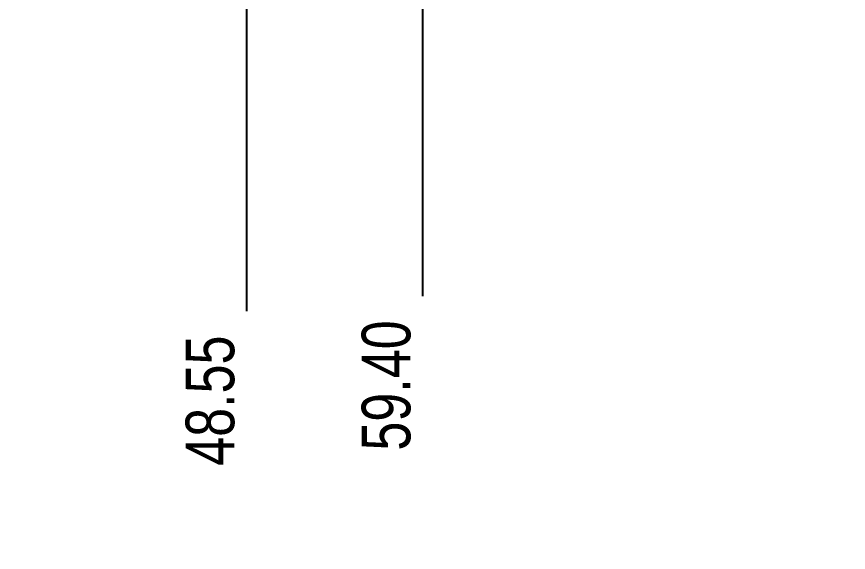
# Model space of a CAD drawing. Header units: millimetres. Extents: x 0 to 841, y 0 to 594.
# Drawn here: x 250.5 to 301.7, y 277.3 to 310.4 of the extents above; entities that cross this region are included whole.
import ezdxf

# ---------------------------------------------------------------- set-up
doc = ezdxf.new("R2010")
doc.units = ezdxf.units.MM
doc.header["$LTSCALE"] = 46.255
doc.layers.get('0').update_dxf_attribs({"linetype": 'CONTINUOUS'})
doc.styles.get("Standard").update_dxf_attribs({"font": 'txt', "width": 0.8})
doc.dimstyles.new('DIMSTYLE_1', dxfattribs={"dimtxt": 3, "dimasz": 2.1, "dimexe": 2, "dimexo": 1, "dimgap": 0.75, "dimtad": 0, "dimtih": 1, "dimtoh": 1, "dimzin": 0, "dimdsep": 46, "dimtxsty": 'STANDARD', "dimblk": '_FILLED', "dimblk1": '_FILLED', "dimblk2": '_FILLED', "dimcen": 0.09, "dimazin": 0, "dimtp": 0.01, "dimtm": 0.01, "dimtfac": 1, "dimtofl": 0, "dimtmove": 0, "dimatfit": 3, "dimldrblk": '_FILLED', "dimfxl": 1, "dimtolj": 1, "dimtzin": 0, "dimarcsym": 0})

# ---------------------------------------------------------------- blocks, each defined once
blk = doc.blocks.new('*D12')
at = {"color": 7, "linetype": 'CONTINUOUS'}
blk.add_line((264.647, 324.69), (264.647, 292.199), dxfattribs=at)
at = {"color": 7, "linetype": 'CONTINUOUS', "insert": (260.897, 290.699), "char_height": 3, "width": 12, "attachment_point": 3, "rotation": 90, "line_spacing_factor": 0.9}
blk.add_mtext('48.55', dxfattribs=at)
blk = doc.blocks.new('_FILLED')
at = {"color": 0, "linetype": 'BYBLOCK'}
blk.add_solid([(0, 0), (-1, 0.167), (-1, -0.167)], dxfattribs=at)
blk = doc.blocks.new('*D13')
at = {"color": 7, "linetype": 'CONTINUOUS'}
blk.add_line((275.497, 339.09), (275.497, 293.135), dxfattribs=at)
at = {"color": 7, "linetype": 'CONTINUOUS', "insert": (271.747, 291.635), "char_height": 3, "width": 12, "attachment_point": 3, "rotation": 90, "line_spacing_factor": 0.9}
blk.add_mtext('59.40', dxfattribs=at)
blk = doc.blocks.new('*D14')
at = {"color": 7, "linetype": 'CONTINUOUS'}
blk.add_line((350.897, 328.99), (350.897, 293.228), dxfattribs=at)
at = {"color": 7, "linetype": 'CONTINUOUS', "insert": (347.147, 291.728), "char_height": 3, "width": 14.4, "attachment_point": 3, "rotation": 90, "line_spacing_factor": 0.9}
blk.add_mtext('134.80', dxfattribs=at)
blk = doc.blocks.new('*D55')
at = {"color": 7, "linetype": 'CONTINUOUS'}
blk.add_line((385.407, 330.505), (385.407, 294.565), dxfattribs=at)
at = {"color": 7, "linetype": 'CONTINUOUS', "insert": (381.657, 293.065), "char_height": 3, "width": 14.4, "attachment_point": 3, "rotation": 90, "line_spacing_factor": 0.9}
blk.add_mtext('169.31', dxfattribs=at)

msp = doc.modelspace()

# ---------------------------------------------------------------- dimensions: what is measured, and where the dimension line sits
at = {"color": 7, "linetype": 'CONTINUOUS'}
for feature_location, offset, origin, picture, middle in [((275.497, 339.09), (0, -45.956), (216.097, 340.09), '*D13', (273.247, 285.635)), ((385.407, 330.505), (0, -35.94), (216.097, 331.505), '*D55', (383.156, 285.865)), ((350.897, 328.99), (0, -35.762), (216.097, 329.99), '*D14', (348.647, 284.828)), ((264.647, 324.69), (0, -32.491), (216.097, 325.69), '*D12', (262.396, 284.774))]:
    dim = msp.add_ordinate_dim(feature_location=feature_location, offset=offset, dtype=1, origin=origin, dimstyle='DIMSTYLE_1', override={"dimtad": 1, "dimtih": 0, "dimtoh": 0}, dxfattribs=at)
    dim.commit()
    dim.dimension.update_dxf_attribs({"geometry": picture, "text_midpoint": middle})

doc.saveas('drawing.dxf')
